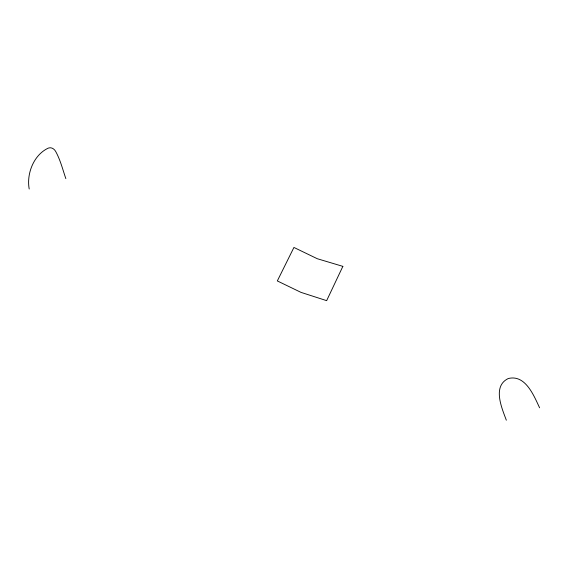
<?xml version="1.0" encoding="UTF-8"?>
<svg xmlns="http://www.w3.org/2000/svg" width="568" height="568" viewBox="0 0 568 568"><rect width="100%" height="100%" fill="white"/><g stroke="black" fill="none" stroke-linecap="round" stroke-linejoin="round"><path stroke-width="0.85" d="M539.6 407.796C533.828 395.527 525.35 374.177 508.204 378.551C492.2 386.304 501.8 407.987 506.336 420.206M65.845 178.636C62.736 169.576 60.414 160.105 55.785 151.656C54.429 148.979 51.418 146.92 48.372 148.078C33.753 154.759 26.362 173.687 29.202 189.002M342.859 266.364L326.65 300.649L300.997 292.378L277.326 280.933L293.926 247.449L317.292 258.724L342.859 266.364"/></g></svg>
